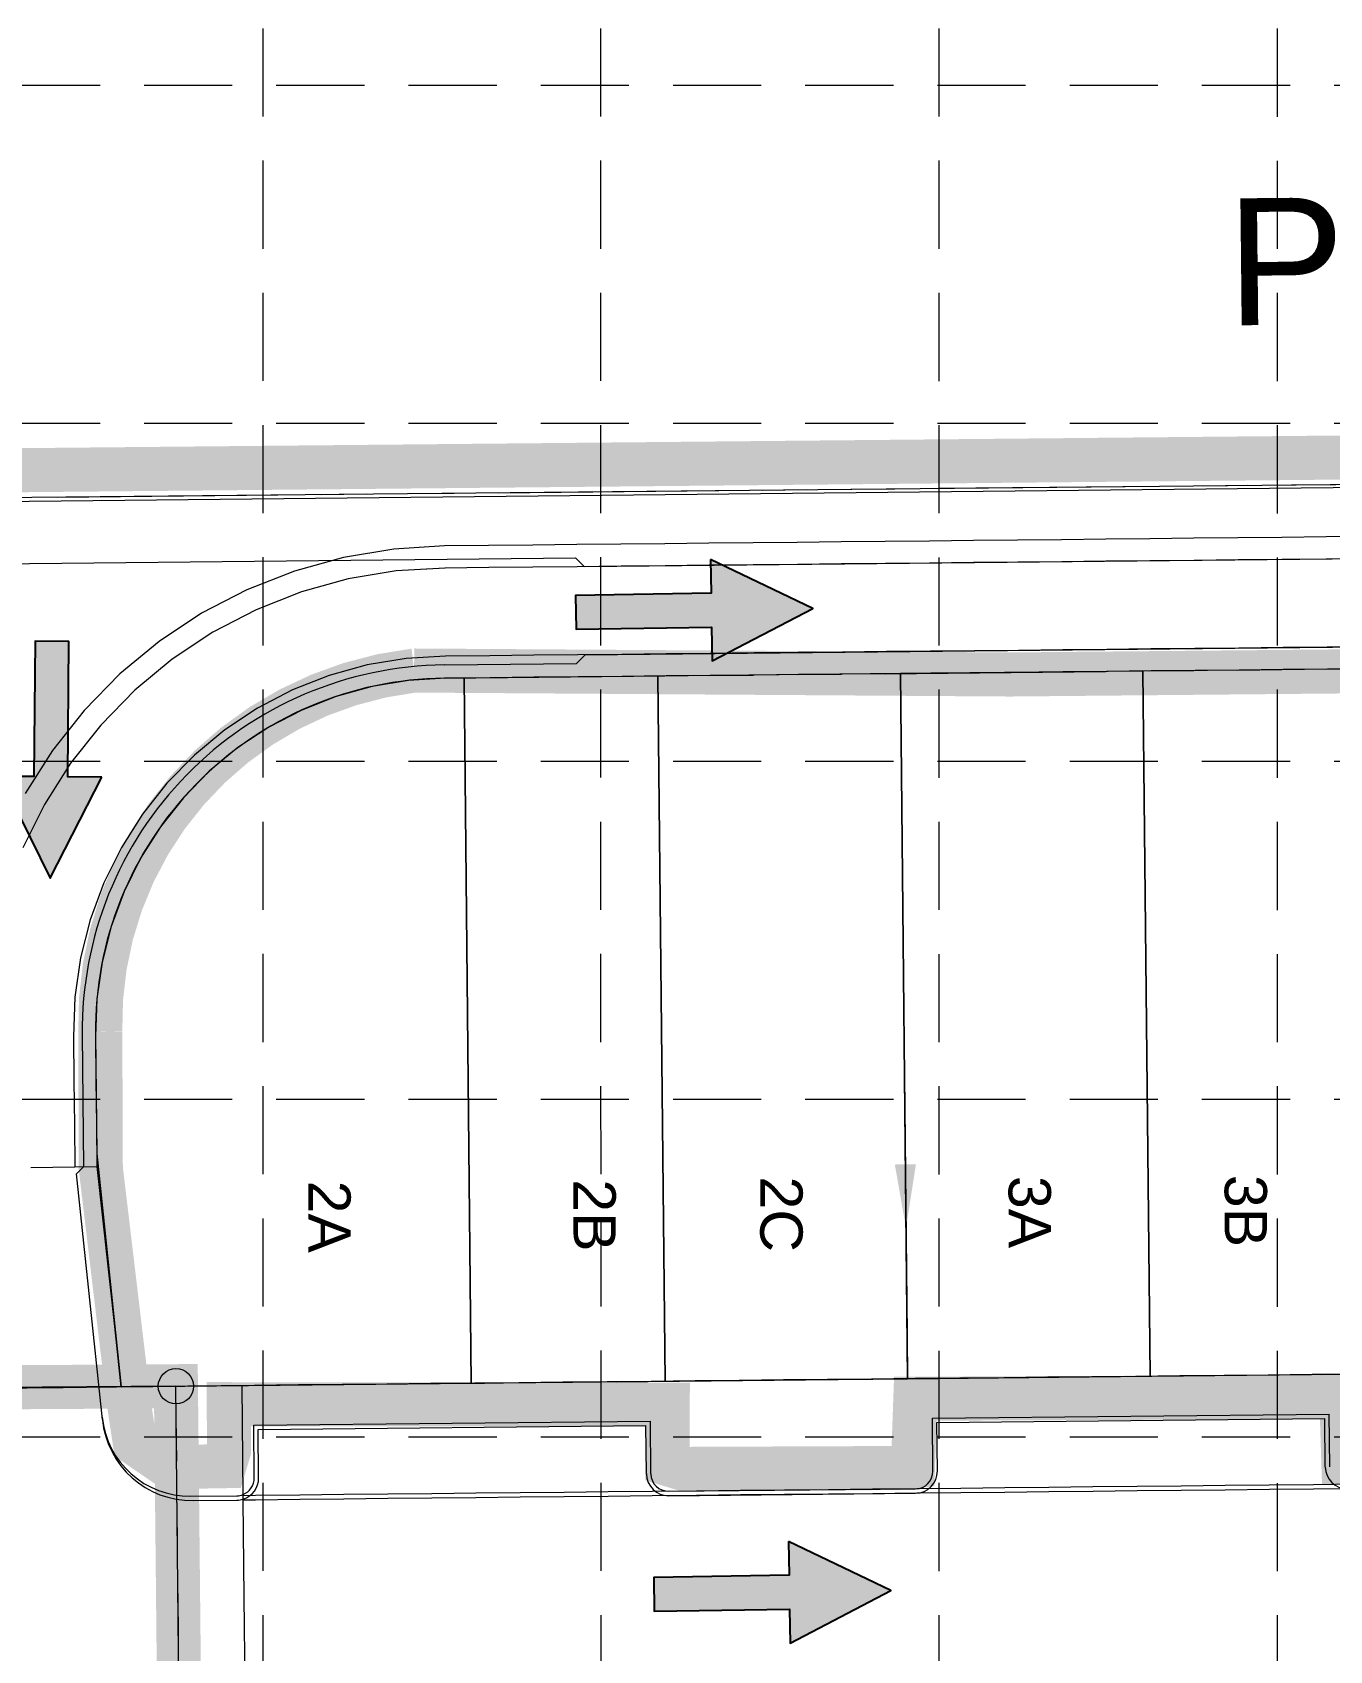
# Model space of a CAD drawing. Extents: x 2509062 to 2510599, y 7103311 to 7105769.
# Drawn here: x 2509344.5 to 2509491.7, y 7105205.8 to 7105389.4 of the extents above; entities that cross this region are included whole.
import ezdxf
from ezdxf.enums import TextEntityAlignment as Align

# ---------------------------------------------------------------- set-up
doc = ezdxf.new("R2010")
doc.units = 0
doc.header["$LTSCALE"] = 40
doc.header["$MEASUREMENT"] = 0
for name, pattern in [('DASHED', [0.75, 0.5, -0.25]), ('HIDDEN', [0.375, 0.25, -0.125]), ('PHANTOM2', [1.25, 0.625, -0.125, 0.125, -0.125, 0.125, -0.125])]:
    doc.linetypes.add(name, pattern=pattern)
for name, color, linetype in [('1 EROSION BLANKET', 84, 'Continuous'), ('C-FLOW-ARRW-2', 7, 'Continuous'), ('C-TOPO-TINN-ALLEY-EP', 1, 'Continuous'), ('C-TOPO-TINN-BACK', 4, 'Continuous'), ('C-TOPO-TINN-CONST', 5, 'Continuous'), ('C-TOPO-TINN-FACE', 2, 'Continuous'), ('C-TOPO-TINN-RTWY', 3, 'Continuous'), ('GRID', 254, 'DASHED'), ('LIMITS OF DISTURBANCE', 1, 'Continuous'), ('XHO461B_PT$0$V-BNDY-E', 14, 'Continuous'), ('XHO461B_ST$0$C-PHASE-BNDY', 14, 'Continuous'), ('XHO461C_PT$0$V-AREA', 6, 'Continuous'), ('XHO461C_PT$0$V-BNDY-ALL-N', 6, 'Continuous'), ('XHO461C_PT$0$V-BNDY-N-P3', 3, 'PHANTOM2'), ('XHO461C_PT$0$V-PROP-CORN-N', 2, 'Continuous'), ('XHO461C_PT$0$V-PROP-SUBD-IDEN-N-P3', 7, 'Continuous'), ('XHO461C_PT$0$V-PROP-SUBD-N-P3', 7, 'Continuous'), ('XHO461C_PT$0$V-RWAY-LINE-N-P3', 4, 'PHANTOM2'), ('XHO461C_PV$0$C-PHASE-BNDY', 3, 'Continuous'), ('XHO461C_PV$0$C-ROAD-BACK-EX', 12, 'Continuous'), ('XHO461C_PV$0$C-ROAD-BACK-N', 4, 'Continuous'), ('XHO461C_PV$0$C-ROAD-BACK-PH2', 12, 'Continuous'), ('XHO461C_PV$0$C-ROAD-FACE-EX', 12, 'Continuous'), ('XHO461C_PV$0$C-ROAD-FACE-N', 2, 'Continuous'), ('XHO461PT$0$C-ROAD-IDEN-N-P1', 1, 'Continuous'), ('XHO461PT$0$V-BNDY-ALL-N', 6, 'Continuous'), ('XHO461PT$0$V-BNDY-N-P1', 3, 'Continuous'), ('XHO461ST$0$C-PHASE-BNDY', 3, 'Continuous')]:
    doc.layers.add(name, color=color, linetype=linetype)
doc.styles.get("Standard").update_dxf_attribs({"font": 'ARIAL.TTF'})

msp = doc.modelspace()

# ---------------------------------------------------------------- linework, layer by layer
for points in [[(2509421.44, 7105329.57), (2509421.5, 7105325.73), (2509406.14, 7105325.48), (2509406.2, 7105321.64), (2509421.56, 7105321.89), (2509421.62, 7105318.05), (2509433.05, 7105323.99), (2509421.44, 7105329.57)], [(2509352.38, 7105304.86), (2509348.54, 7105304.89), (2509348.67, 7105320.25), (2509344.83, 7105320.28), (2509344.7, 7105304.92), (2509340.86, 7105304.95), (2509346.53, 7105293.39), (2509352.38, 7105304.86)], [(2509430.3, 7105218.16), (2509430.36, 7105214.32), (2509415, 7105214.08), (2509415.06, 7105210.24), (2509430.42, 7105210.48), (2509430.48, 7105206.64), (2509441.91, 7105212.58), (2509430.3, 7105218.16)]]:
    msp.add_lwpolyline(points, close=True)
at = {"color": 254}
for points in [[(2509421.62, 7105318.05), (2509421.44, 7105329.57), (2509433.05, 7105323.99), (2509421.44, 7105329.57)], [(2509406.14, 7105325.48), (2509406.2, 7105321.64), (2509421.5, 7105325.73), (2509421.56, 7105321.89)], [(2509348.67, 7105320.25), (2509344.83, 7105320.28), (2509348.54, 7105304.89), (2509344.7, 7105304.92)], [(2509340.86, 7105304.95), (2509352.38, 7105304.86), (2509346.53, 7105293.39), (2509352.38, 7105304.86)], [(2509430.48, 7105206.64), (2509430.3, 7105218.16), (2509441.91, 7105212.58), (2509430.3, 7105218.16)], [(2509415, 7105214.08), (2509415.06, 7105210.24), (2509430.36, 7105214.32), (2509430.42, 7105210.48)]]:
    msp.add_solid(points, dxfattribs=at)
at = {"layer": '1 EROSION BLANKET', "linetype": 'Continuous', "const_width": 5}
msp.add_lwpolyline([(2509496.94, 7105227.45), (2509493.23, 7105227.22), (2509493, 7105234.55), (2509444.68, 7105234.35), (2509444.41, 7105226.68), (2509442.65, 7105226.49), (2509418.37, 7105226.39), (2509416.55, 7105226.94), (2509416.59, 7105233.69), (2509366.8, 7105233.73), (2509366.82, 7105228.46), (2509366.3, 7105226.7), (2509360.08, 7105226.59), (2509356.15, 7105229.29), (2509355.42, 7105234.15), (2509352.28, 7105260.49), (2509352.22, 7105275.97, -0.38757), (2509387.82, 7105316.96), (2509455.42, 7105316.51), (2509810.44, 7105319.8)], format="xyb", dxfattribs=at)
at = {"layer": 'C-FLOW-ARRW-2', "color": 7, "lineweight": 0}
msp.add_line((2509443.55, 7105260.93), (2509443.37, 7105278.92), dxfattribs=at)
msp.add_solid([(2509444.75, 7105260.95), (2509443.62, 7105253.73), (2509442.35, 7105260.92)], dxfattribs=at)
at = {"layer": 'C-TOPO-TINN-ALLEY-EP', "color": 7, "lineweight": 0}
for p, q in [((2509385.8, 7105328.26, 718.35), (2509380.35, 7105327.35, 718.41)), ((2509391.36, 7105328.59, 718.3), (2509385.8, 7105328.26, 718.35)), ((2509396.3, 7105328.64, 718.27), (2509391.36, 7105328.59, 718.3)), ((2509401.3, 7105328.69, 718.24), (2509396.3, 7105328.64, 718.27)), ((2509406.3, 7105328.74, 718.21), (2509401.3, 7105328.69, 718.24)), ((2509411.3, 7105328.79, 718.18), (2509406.3, 7105328.74, 718.21)), ((2509416.3, 7105328.84, 718.15), (2509411.3, 7105328.79, 718.18)), ((2509421.3, 7105328.9, 718.12), (2509416.3, 7105328.84, 718.15)), ((2509426.3, 7105328.95, 718.09), (2509421.3, 7105328.9, 718.12)), ((2509431.3, 7105329, 718.06), (2509426.3, 7105328.95, 718.09)), ((2509436.29, 7105329.05, 718.03), (2509431.3, 7105329, 718.06)), ((2509441.29, 7105329.1, 718), (2509436.29, 7105329.05, 718.03)), ((2509446.29, 7105329.15, 717.97), (2509441.29, 7105329.1, 718)), ((2509451.29, 7105329.2, 717.94), (2509446.29, 7105329.15, 717.97)), ((2509456.29, 7105329.25, 717.91), (2509451.29, 7105329.2, 717.94)), ((2509461.29, 7105329.3, 717.88), (2509456.29, 7105329.25, 717.91)), ((2509466.29, 7105329.36, 717.85), (2509461.29, 7105329.3, 717.88)), ((2509471.29, 7105329.41, 717.82), (2509466.29, 7105329.36, 717.85)), ((2509476.29, 7105329.46, 717.79), (2509471.29, 7105329.41, 717.82)), ((2509481.29, 7105329.51, 717.76), (2509476.29, 7105329.46, 717.79)), ((2509486.29, 7105329.56, 717.73), (2509481.29, 7105329.51, 717.76)), ((2509491.29, 7105329.61, 717.7), (2509486.29, 7105329.56, 717.73)), ((2509496.29, 7105329.66, 717.67), (2509491.29, 7105329.61, 717.7)), ((2509380.35, 7105327.35, 718.41), (2509375.03, 7105325.88, 718.46)), ((2509375.03, 7105325.88, 718.46), (2509369.89, 7105323.85, 718.51)), ((2509369.89, 7105323.85, 718.51), (2509364.99, 7105321.3, 718.56)), ((2509364.99, 7105321.3, 718.56), (2509360.39, 7105318.25, 718.61)), ((2509360.39, 7105318.25, 718.61), (2509356.13, 7105314.73, 718.67)), ((2509356.13, 7105314.73, 718.67), (2509352.27, 7105310.78, 718.72)), ((2509352.27, 7105310.78, 718.72), (2509348.84, 7105306.45, 718.77)), ((2509348.84, 7105306.45, 718.77), (2509345.89, 7105301.78, 718.82)), ((2509345.89, 7105301.78, 718.82), (2509343.44, 7105296.83, 718.87))]:
    msp.add_line(p, q, dxfattribs=at)
at = {"layer": 'C-TOPO-TINN-BACK', "color": 7, "lineweight": 0}
for p, q in [((2509385.8, 7105328.26, 717.86), (2509380.35, 7105327.35, 717.91)), ((2509391.3, 7105328.59, 717.81), (2509385.8, 7105328.26, 717.86)), ((2509396.3, 7105328.64, 717.78), (2509391.3, 7105328.59, 717.81)), ((2509401.3, 7105328.69, 717.75), (2509396.3, 7105328.64, 717.78)), ((2509406.3, 7105328.74, 717.71), (2509401.3, 7105328.69, 717.75)), ((2509411.3, 7105328.79, 717.68), (2509406.3, 7105328.74, 717.71)), ((2509416.3, 7105328.84, 717.65), (2509411.3, 7105328.79, 717.68)), ((2509421.3, 7105328.9, 717.62), (2509416.3, 7105328.84, 717.65)), ((2509426.3, 7105328.95, 717.59), (2509421.3, 7105328.9, 717.62)), ((2509431.3, 7105329, 717.56), (2509426.3, 7105328.95, 717.59)), ((2509436.29, 7105329.05, 717.53), (2509431.3, 7105329, 717.56)), ((2509441.29, 7105329.1, 717.5), (2509436.29, 7105329.05, 717.53)), ((2509446.29, 7105329.15, 717.47), (2509441.29, 7105329.1, 717.5)), ((2509451.29, 7105329.2, 717.44), (2509446.29, 7105329.15, 717.47)), ((2509456.29, 7105329.25, 717.41), (2509451.29, 7105329.2, 717.44)), ((2509461.29, 7105329.3, 717.38), (2509456.29, 7105329.25, 717.41)), ((2509466.29, 7105329.36, 717.35), (2509461.29, 7105329.3, 717.38)), ((2509471.29, 7105329.41, 717.32), (2509466.29, 7105329.36, 717.35)), ((2509476.29, 7105329.46, 717.29), (2509471.29, 7105329.41, 717.32)), ((2509481.29, 7105329.51, 717.26), (2509476.29, 7105329.46, 717.29)), ((2509486.29, 7105329.56, 717.23), (2509481.29, 7105329.51, 717.26)), ((2509491.29, 7105329.61, 717.2), (2509486.29, 7105329.56, 717.23)), ((2509496.29, 7105329.66, 717.17), (2509491.29, 7105329.61, 717.2)), ((2509380.35, 7105327.35, 717.91), (2509375.03, 7105325.88, 717.96)), ((2509375.03, 7105325.88, 717.96), (2509369.89, 7105323.86, 718.01)), ((2509369.89, 7105323.86, 718.01), (2509364.99, 7105321.3, 718.06)), ((2509364.99, 7105321.3, 718.06), (2509360.39, 7105318.25, 718.12)), ((2509431.4, 7105319, 717.56), (2509426.4, 7105318.95, 717.59)), ((2509436.4, 7105319.05, 717.53), (2509431.4, 7105319, 717.56)), ((2509441.4, 7105319.1, 717.5), (2509436.4, 7105319.05, 717.53)), ((2509446.4, 7105319.15, 717.47), (2509441.4, 7105319.1, 717.5)), ((2509451.4, 7105319.2, 717.44), (2509446.4, 7105319.15, 717.47)), ((2509456.4, 7105319.25, 717.41), (2509451.4, 7105319.2, 717.44)), ((2509461.4, 7105319.31, 717.38), (2509456.4, 7105319.25, 717.41)), ((2509466.4, 7105319.36, 717.35), (2509461.4, 7105319.31, 717.38)), ((2509471.4, 7105319.41, 717.32), (2509466.4, 7105319.36, 717.35)), ((2509476.4, 7105319.46, 717.29), (2509471.4, 7105319.41, 717.32)), ((2509481.39, 7105319.51, 717.26), (2509476.4, 7105319.46, 717.29)), ((2509486.39, 7105319.56, 717.23), (2509481.39, 7105319.51, 717.26)), ((2509491.39, 7105319.61, 717.2), (2509486.39, 7105319.56, 717.23)), ((2509496.39, 7105319.66, 717.17), (2509491.39, 7105319.61, 717.2)), ((2509360.39, 7105318.25, 718.12), (2509356.13, 7105314.73, 718.17)), ((2509382.51, 7105317.59, 717.91), (2509378.2, 7105316.4, 717.96)), ((2509386.92, 7105318.32, 717.86), (2509382.51, 7105317.59, 717.91)), ((2509391.4, 7105318.59, 717.81), (2509386.92, 7105318.32, 717.86)), ((2509396.4, 7105318.64, 717.78), (2509391.4, 7105318.59, 717.81)), ((2509401.4, 7105318.69, 717.75), (2509396.4, 7105318.64, 717.78)), ((2509406.4, 7105318.74, 717.71), (2509401.4, 7105318.69, 717.75)), ((2509411.4, 7105318.79, 717.68), (2509406.4, 7105318.74, 717.71)), ((2509416.4, 7105318.84, 717.65), (2509411.4, 7105318.79, 717.68)), ((2509421.4, 7105318.9, 717.62), (2509416.4, 7105318.84, 717.65)), ((2509426.4, 7105318.95, 717.59), (2509421.4, 7105318.9, 717.62)), ((2509378.2, 7105316.4, 717.96), (2509374.04, 7105314.76, 718.01)), ((2509356.13, 7105314.73, 718.17), (2509352.27, 7105310.78, 718.22)), ((2509374.04, 7105314.76, 718.01), (2509370.07, 7105312.69, 718.06)), ((2509370.07, 7105312.69, 718.06), (2509366.35, 7105310.22, 718.12)), ((2509352.27, 7105310.78, 718.22), (2509348.84, 7105306.45, 718.27)), ((2509366.35, 7105310.22, 718.12), (2509362.9, 7105307.37, 718.17)), ((2509348.84, 7105306.45, 718.27), (2509345.89, 7105301.78, 718.32)), ((2509362.9, 7105307.37, 718.17), (2509359.77, 7105304.17, 718.22)), ((2509359.77, 7105304.17, 718.22), (2509357, 7105300.67, 718.27)), ((2509345.89, 7105301.78, 718.32), (2509343.44, 7105296.83, 718.38)), ((2509357, 7105300.67, 718.27), (2509354.61, 7105296.89, 718.32)), ((2509354.61, 7105296.89, 718.32), (2509352.63, 7105292.88, 718.38)), ((2509352.63, 7105292.88, 718.38), (2509351.08, 7105288.68, 718.43)), ((2509351.08, 7105288.68, 718.43), (2509349.98, 7105284.35, 718.48)), ((2509349.98, 7105284.35, 718.48), (2509349.34, 7105279.92, 718.53)), ((2509349.34, 7105279.92, 718.53), (2509349.18, 7105275.43, 718.58)), ((2509349.18, 7105275.43, 718.58), (2509349.23, 7105270.43, 718.64)), ((2509349.23, 7105270.43, 718.64), (2509349.28, 7105265.43, 718.69)), ((2509349.28, 7105265.43, 718.69), (2509349.33, 7105260.65, 718.69)), ((2509349.33, 7105260.65, 718.69), (2509349.33, 7105260.65, 718.69)), ((2509384.84, 7105223.52, 718.66), (2509379.84, 7105223.47, 718.68)), ((2509389.84, 7105223.57, 718.63), (2509384.84, 7105223.52, 718.66)), ((2509394.84, 7105223.62, 718.61), (2509389.84, 7105223.57, 718.63)), ((2509399.84, 7105223.67, 718.58), (2509394.84, 7105223.62, 718.61)), ((2509404.84, 7105223.72, 718.56), (2509399.84, 7105223.67, 718.58)), ((2509409.84, 7105223.77, 718.53), (2509404.84, 7105223.72, 718.56)), ((2509414.84, 7105223.82, 718.51), (2509409.84, 7105223.77, 718.53)), ((2509419.84, 7105223.87, 718.48), (2509414.84, 7105223.82, 718.51)), ((2509424.84, 7105223.93, 718.46), (2509419.84, 7105223.87, 718.48)), ((2509429.84, 7105223.98, 718.43), (2509424.84, 7105223.93, 718.46)), ((2509434.83, 7105224.03, 718.41), (2509429.84, 7105223.98, 718.43)), ((2509439.83, 7105224.08, 718.38), (2509434.83, 7105224.03, 718.41)), ((2509444.83, 7105224.13, 718.36), (2509439.83, 7105224.08, 718.38)), ((2509449.83, 7105224.18, 718.33), (2509444.83, 7105224.13, 718.36)), ((2509454.83, 7105224.23, 718.31), (2509449.83, 7105224.18, 718.33)), ((2509459.83, 7105224.28, 718.28), (2509454.83, 7105224.23, 718.31)), ((2509464.83, 7105224.34, 718.26), (2509459.83, 7105224.28, 718.28)), ((2509469.83, 7105224.39, 718.23), (2509464.83, 7105224.34, 718.26)), ((2509474.83, 7105224.44, 718.21), (2509469.83, 7105224.39, 718.23)), ((2509479.83, 7105224.49, 718.18), (2509474.83, 7105224.44, 718.21)), ((2509484.83, 7105224.54, 718.16), (2509479.83, 7105224.49, 718.18)), ((2509489.83, 7105224.59, 718.13), (2509484.83, 7105224.54, 718.16)), ((2509494.83, 7105224.64, 718.11), (2509489.83, 7105224.59, 718.13)), ((2509369.84, 7105223.36, 718.73), (2509368.43, 7105223.35, 718.74)), ((2509374.84, 7105223.41, 718.71), (2509369.84, 7105223.36, 718.73)), ((2509379.84, 7105223.47, 718.68), (2509374.84, 7105223.41, 718.71))]:
    msp.add_line(p, q, dxfattribs=at)
at = {"layer": 'C-TOPO-TINN-CONST', "color": 7, "lineweight": 0}
for p, q in [((2509442.98, 7105316.62, 718.1), (2509443.07, 7105307.62, 719.3)), ((2509443.07, 7105307.62, 719.3), (2509443.75, 7105241.62, 718.7)), ((2509443.75, 7105241.62, 718.7), (2509443.8, 7105236.62, 718.61))]:
    msp.add_line(p, q, dxfattribs=at)
at = {"layer": 'C-TOPO-TINN-FACE', "color": 7, "lineweight": 0}
for p, q in [((2509434.84, 7105223.53, 717.91), (2509429.84, 7105223.48, 717.93)), ((2509439.84, 7105223.58, 717.88), (2509434.84, 7105223.53, 717.91)), ((2509444.84, 7105223.63, 717.86), (2509439.84, 7105223.58, 717.88)), ((2509449.84, 7105223.68, 717.83), (2509444.84, 7105223.63, 717.86)), ((2509454.84, 7105223.73, 717.81), (2509449.84, 7105223.68, 717.83)), ((2509459.84, 7105223.78, 717.78), (2509454.84, 7105223.73, 717.81)), ((2509464.84, 7105223.84, 717.76), (2509459.84, 7105223.78, 717.78)), ((2509469.84, 7105223.89, 717.73), (2509464.84, 7105223.84, 717.76)), ((2509474.84, 7105223.94, 717.71), (2509469.84, 7105223.89, 717.73)), ((2509479.84, 7105223.99, 717.68), (2509474.84, 7105223.94, 717.71)), ((2509484.84, 7105224.04, 717.66), (2509479.84, 7105223.99, 717.68)), ((2509489.84, 7105224.09, 717.63), (2509484.84, 7105224.04, 717.66)), ((2509494.84, 7105224.14, 717.61), (2509489.84, 7105224.09, 717.63)), ((2509369.84, 7105222.86, 718.23), (2509368.43, 7105222.85, 718.24)), ((2509374.84, 7105222.91, 718.21), (2509369.84, 7105222.86, 718.23)), ((2509379.84, 7105222.97, 718.18), (2509374.84, 7105222.91, 718.21)), ((2509384.84, 7105223.02, 718.16), (2509379.84, 7105222.97, 718.18)), ((2509389.84, 7105223.07, 718.13), (2509384.84, 7105223.02, 718.16)), ((2509394.84, 7105223.12, 718.11), (2509389.84, 7105223.07, 718.13)), ((2509399.84, 7105223.17, 718.08), (2509394.84, 7105223.12, 718.11)), ((2509404.84, 7105223.22, 718.06), (2509399.84, 7105223.17, 718.08)), ((2509409.84, 7105223.27, 718.03), (2509404.84, 7105223.22, 718.06)), ((2509414.84, 7105223.32, 718.01), (2509409.84, 7105223.27, 718.03)), ((2509419.84, 7105223.37, 717.98), (2509414.84, 7105223.32, 718.01)), ((2509424.84, 7105223.43, 717.96), (2509419.84, 7105223.37, 717.98)), ((2509429.84, 7105223.48, 717.93), (2509424.84, 7105223.43, 717.96))]:
    msp.add_line(p, q, dxfattribs=at)
at = {"layer": 'C-TOPO-TINN-RTWY', "color": 7, "lineweight": 0}
for p, q in [((2509466.27, 7105331.86, 717.9), (2509461.27, 7105331.8, 717.94)), ((2509471.27, 7105331.91, 717.87), (2509466.27, 7105331.86, 717.9)), ((2509476.27, 7105331.96, 717.84), (2509471.27, 7105331.91, 717.87)), ((2509481.27, 7105332.01, 717.81), (2509476.27, 7105331.96, 717.84)), ((2509486.27, 7105332.06, 717.78), (2509481.27, 7105332.01, 717.81)), ((2509491.27, 7105332.11, 717.75), (2509486.27, 7105332.06, 717.78)), ((2509496.27, 7105332.16, 717.72), (2509491.27, 7105332.11, 717.75)), ((2509385.52, 7105330.74, 718.41), (2509379.81, 7105329.8, 718.46)), ((2509391.27, 7105331.09, 718.36), (2509385.52, 7105330.74, 718.41)), ((2509396.27, 7105331.14, 718.33), (2509391.27, 7105331.09, 718.36)), ((2509401.27, 7105331.19, 718.3), (2509396.27, 7105331.14, 718.33)), ((2509406.27, 7105331.24, 718.27), (2509401.27, 7105331.19, 718.3)), ((2509411.27, 7105331.29, 718.24), (2509406.27, 7105331.24, 718.27)), ((2509416.27, 7105331.34, 718.21), (2509411.27, 7105331.29, 718.24)), ((2509421.27, 7105331.4, 718.18), (2509416.27, 7105331.34, 718.21)), ((2509426.27, 7105331.45, 718.15), (2509421.27, 7105331.4, 718.18)), ((2509431.27, 7105331.5, 718.12), (2509426.27, 7105331.45, 718.15)), ((2509436.27, 7105331.55, 718.09), (2509431.27, 7105331.5, 718.12)), ((2509441.27, 7105331.6, 718.06), (2509436.27, 7105331.55, 718.09)), ((2509446.27, 7105331.65, 718.03), (2509441.27, 7105331.6, 718.06)), ((2509451.27, 7105331.7, 718), (2509446.27, 7105331.65, 718.03)), ((2509456.27, 7105331.75, 717.97), (2509451.27, 7105331.7, 718)), ((2509461.27, 7105331.8, 717.94), (2509456.27, 7105331.75, 717.97)), ((2509374.24, 7105328.25, 718.51), (2509368.85, 7105326.13, 718.57)), ((2509379.81, 7105329.8, 718.46), (2509374.24, 7105328.25, 718.51)), ((2509368.85, 7105326.13, 718.57), (2509363.72, 7105323.46, 718.62)), ((2509363.72, 7105323.46, 718.62), (2509358.9, 7105320.26, 718.67)), ((2509358.9, 7105320.26, 718.67), (2509354.44, 7105316.57, 718.72)), ((2509496.42, 7105317.16, 717.72), (2509491.42, 7105317.11, 717.75)), ((2509354.44, 7105316.57, 718.72), (2509350.39, 7105312.43, 718.77)), ((2509387.2, 7105315.84, 718.41), (2509383.05, 7105315.15, 718.46)), ((2509391.43, 7105316.09, 718.36), (2509387.2, 7105315.84, 718.41)), ((2509396.43, 7105316.14, 718.33), (2509391.43, 7105316.09, 718.36)), ((2509401.42, 7105316.19, 718.3), (2509396.43, 7105316.14, 718.33)), ((2509406.42, 7105316.24, 718.27), (2509401.42, 7105316.19, 718.3)), ((2509411.42, 7105316.29, 718.24), (2509406.42, 7105316.24, 718.27)), ((2509416.42, 7105316.34, 718.21), (2509411.42, 7105316.29, 718.24)), ((2509421.42, 7105316.4, 718.18), (2509416.42, 7105316.34, 718.21)), ((2509426.42, 7105316.45, 718.15), (2509421.42, 7105316.4, 718.18)), ((2509431.42, 7105316.5, 718.12), (2509426.42, 7105316.45, 718.15)), ((2509436.42, 7105316.55, 718.09), (2509431.42, 7105316.5, 718.12)), ((2509441.42, 7105316.6, 718.06), (2509436.42, 7105316.55, 718.09)), ((2509446.42, 7105316.65, 718.03), (2509441.42, 7105316.6, 718.06)), ((2509451.42, 7105316.7, 718), (2509446.42, 7105316.65, 718.03)), ((2509456.42, 7105316.75, 717.97), (2509451.42, 7105316.7, 718)), ((2509461.42, 7105316.81, 717.94), (2509456.42, 7105316.75, 717.97)), ((2509466.42, 7105316.86, 717.9), (2509461.42, 7105316.81, 717.94)), ((2509471.42, 7105316.91, 717.87), (2509466.42, 7105316.86, 717.9)), ((2509476.42, 7105316.96, 717.84), (2509471.42, 7105316.91, 717.87)), ((2509481.42, 7105317.01, 717.81), (2509476.42, 7105316.96, 717.84)), ((2509486.42, 7105317.06, 717.78), (2509481.42, 7105317.01, 717.81)), ((2509491.42, 7105317.11, 717.75), (2509486.42, 7105317.06, 717.78)), ((2509378.99, 7105314.03, 718.51), (2509375.07, 7105312.48, 718.57)), ((2509383.05, 7105315.15, 718.46), (2509378.99, 7105314.03, 718.51)), ((2509350.39, 7105312.43, 718.77), (2509346.8, 7105307.9, 718.83)), ((2509375.07, 7105312.48, 718.57), (2509371.34, 7105310.54, 718.62)), ((2509371.34, 7105310.54, 718.62), (2509367.84, 7105308.21, 718.67)), ((2509367.84, 7105308.21, 718.67), (2509364.59, 7105305.53, 718.72)), ((2509346.8, 7105307.9, 718.83), (2509343.71, 7105303, 718.88)), ((2509364.59, 7105305.53, 718.72), (2509361.65, 7105302.52, 718.77)), ((2509361.65, 7105302.52, 718.77), (2509359.04, 7105299.22, 718.83)), ((2509359.04, 7105299.22, 718.83), (2509356.79, 7105295.66, 718.88)), ((2509356.79, 7105295.66, 718.88), (2509354.92, 7105291.89, 718.93)), ((2509354.92, 7105291.89, 718.93), (2509353.47, 7105287.94, 718.98)), ((2509353.47, 7105287.94, 718.98), (2509352.43, 7105283.86, 719.03)), ((2509352.43, 7105283.86, 719.03), (2509351.83, 7105279.7, 719.08)), ((2509351.83, 7105279.7, 719.08), (2509351.68, 7105275.46, 719.14)), ((2509351.68, 7105275.46, 719.14), (2509351.73, 7105270.46, 719.19)), ((2509351.73, 7105270.46, 719.19), (2509351.78, 7105265.46, 719.24)), ((2509351.78, 7105265.46, 719.24), (2509351.83, 7105260.68, 719.24)), ((2509344.33, 7105260.6, 718.77), (2509349.33, 7105260.65, 719.19)), ((2509349.33, 7105260.65, 719.19), (2509351.83, 7105260.68, 719.24)), ((2509351.83, 7105260.68, 719.24), (2509354.58, 7105235.71, 719.07)), ((2509351.83, 7105260.68, 719.24), (2509351.83, 7105260.68, 719.24)), ((2509419.71, 7105236.37, 718.74), (2509414.71, 7105236.32, 718.77)), ((2509424.71, 7105236.43, 718.72), (2509419.71, 7105236.37, 718.74)), ((2509429.71, 7105236.48, 718.69), (2509424.71, 7105236.43, 718.72)), ((2509434.71, 7105236.53, 718.67), (2509429.71, 7105236.48, 718.69)), ((2509439.71, 7105236.58, 718.64), (2509434.71, 7105236.53, 718.67)), ((2509444.71, 7105236.63, 718.62), (2509439.71, 7105236.58, 718.64)), ((2509449.71, 7105236.68, 718.59), (2509444.71, 7105236.63, 718.62)), ((2509454.71, 7105236.73, 718.57), (2509449.71, 7105236.68, 718.59)), ((2509459.71, 7105236.78, 718.54), (2509454.71, 7105236.73, 718.57)), ((2509464.71, 7105236.83, 718.52), (2509459.71, 7105236.78, 718.54)), ((2509469.71, 7105236.89, 718.49), (2509464.71, 7105236.83, 718.52)), ((2509474.7, 7105236.94, 718.47), (2509469.71, 7105236.89, 718.49)), ((2509479.7, 7105236.99, 718.44), (2509474.7, 7105236.94, 718.47)), ((2509484.7, 7105237.04, 718.42), (2509479.7, 7105236.99, 718.44)), ((2509489.7, 7105237.09, 718.39), (2509484.7, 7105237.04, 718.42)), ((2509494.7, 7105237.14, 718.37), (2509489.7, 7105237.09, 718.39)), ((2509369.71, 7105235.86, 718.99), (2509354.58, 7105235.71, 719.1)), ((2509368.43, 7105223.35, 718.74), (2509368.3, 7105235.85, 719)), ((2509374.71, 7105235.91, 718.97), (2509369.71, 7105235.86, 718.99)), ((2509379.71, 7105235.96, 718.94), (2509374.71, 7105235.91, 718.97)), ((2509384.71, 7105236.02, 718.92), (2509379.71, 7105235.96, 718.94)), ((2509389.71, 7105236.07, 718.89), (2509384.71, 7105236.02, 718.92)), ((2509394.71, 7105236.12, 718.87), (2509389.71, 7105236.07, 718.89)), ((2509399.71, 7105236.17, 718.84), (2509394.71, 7105236.12, 718.87)), ((2509404.71, 7105236.22, 718.82), (2509399.71, 7105236.17, 718.84)), ((2509409.71, 7105236.27, 718.79), (2509404.71, 7105236.22, 718.82)), ((2509414.71, 7105236.32, 718.77), (2509409.71, 7105236.27, 718.79)), ((2509368.43, 7105222.85, 718.24), (2509368.43, 7105223.35, 718.74)), ((2509368.55, 7105211.85, 718.66), (2509368.43, 7105222.85, 718.24)), ((2509368.66, 7105200.85, 718.24), (2509368.55, 7105211.85, 718.66))]:
    msp.add_line(p, q, dxfattribs=at)
at = {"layer": 'GRID', "color": 252, "linetype": 'HIDDEN', "lineweight": 0}
for p, q in [((2509370.86, 7103504.81), (2509370.65, 7105726.86)), ((2509409.33, 7103504.81), (2509408.94, 7105726.9)), ((2509447.37, 7103504.8), (2509447.37, 7105726.87)), ((2509485.81, 7103504.79), (2509485.77, 7105726.86)), ((2509102.19, 7105383.36), (2510559.01, 7105383.36)), ((2509102.19, 7105345.03), (2510559.01, 7105345.03)), ((2509102.19, 7105306.69), (2510559.01, 7105306.69)), ((2509102.19, 7105268.35), (2510559.01, 7105268.35)), ((2509102.19, 7105230.01), (2510559.01, 7105230.01))]:
    msp.add_line(p, q, dxfattribs=at)
at = {"layer": 'LIMITS OF DISTURBANCE', "linetype": 'HIDDEN', "ltscale": 3, "const_width": 5}
msp.add_lwpolyline([(2510346.96, 7104107.84), (2509196.41, 7104099.99), (2509189.37, 7105338.21), (2510325.02, 7105349.1), (2510335.26, 7104307.47), (2510344.6, 7104260.31), (2510346.93, 7104123.52), (2510346.93, 7104123.52), (2510346.96, 7104107.84)], close=True, dxfattribs=at)
at = {"layer": 'XHO461B_PT$0$V-BNDY-E', "color": 7, "lineweight": 0}
msp.add_line((2509197.38, 7105335.15), (2510320.72, 7105346.3), dxfattribs=at)
at = {"layer": 'XHO461B_ST$0$C-PHASE-BNDY', "color": 7, "lineweight": 0}
for p, q in [((2509196.94, 7105334.65), (2510320.72, 7105346.3)), ((2509360.8, 7105235.77), (2509198.02, 7105234.75)), ((2509364.37, 7104887.29), (2509360.8, 7105235.77))]:
    msp.add_line(p, q, dxfattribs=at)
at = {"layer": 'XHO461C_PT$0$V-AREA', "color": 7, "lineweight": 0}
for p, q in [((2509393.48, 7105316.11), (2509391.26, 7105316.09)), ((2509415.48, 7105316.33), (2509393.48, 7105316.11)), ((2509394.3, 7105236.11), (2509393.48, 7105316.11)), ((2509393.48, 7105316.11), (2509394.3, 7105236.11)), ((2509442.98, 7105316.62), (2509415.48, 7105316.33)), ((2509416.3, 7105236.34), (2509415.48, 7105316.33)), ((2509415.48, 7105316.33), (2509416.3, 7105236.34)), ((2509470.48, 7105316.9), (2509442.98, 7105316.62)), ((2509443.8, 7105236.62), (2509442.98, 7105316.62)), ((2509442.98, 7105316.62), (2509443.8, 7105236.62)), ((2509492.48, 7105317.12), (2509470.48, 7105316.9)), ((2509471.3, 7105236.9), (2509470.48, 7105316.9)), ((2509470.48, 7105316.9), (2509471.3, 7105236.9)), ((2509351.67, 7105275.68), (2509351.81, 7105262.18)), ((2509351.81, 7105262.18), (2509354.58, 7105235.71)), ((2509416.3, 7105236.34), (2509443.8, 7105236.62)), ((2509443.8, 7105236.62), (2509471.3, 7105236.9)), ((2509471.3, 7105236.9), (2509493.3, 7105237.13)), ((2509354.58, 7105235.71), (2509394.3, 7105236.11)), ((2509394.3, 7105236.11), (2509416.3, 7105236.34))]:
    msp.add_line(p, q, dxfattribs=at)
msp.add_arc((2509391.67, 7105276.09), 40, 90.5855, 180.5865, dxfattribs=at)
at = {"layer": 'XHO461C_PT$0$V-BNDY-ALL-N', "color": 7, "lineweight": 0}
msp.add_line((2509197.38, 7105335.15), (2510320.72, 7105346.3), dxfattribs=at)
at = {"layer": 'XHO461C_PT$0$V-BNDY-N-P3', "color": 7, "lineweight": 0}
for p, q in [((2509197.38, 7105335.15), (2510320.72, 7105346.3)), ((2509213.02, 7105234.26), (2509360.8, 7105235.77)), ((2509364.37, 7104887.29), (2509360.8, 7105235.77))]:
    msp.add_line(p, q, dxfattribs=at)
at = {"layer": 'XHO461C_PT$0$V-PROP-CORN-N', "color": 7, "lineweight": 0}
msp.add_circle((2509360.8, 7105235.77), 2, dxfattribs=at)
at = {"layer": 'XHO461C_PT$0$V-PROP-SUBD-N-P3', "color": 7, "lineweight": 0}
for p, q in [((2509393.48, 7105316.11), (2509394.3, 7105236.11)), ((2509415.48, 7105316.33), (2509416.3, 7105236.34)), ((2509442.98, 7105316.62), (2509443.8, 7105236.62)), ((2509470.48, 7105316.9), (2509471.3, 7105236.9))]:
    msp.add_line(p, q, dxfattribs=at)
at = {"layer": 'XHO461C_PT$0$V-RWAY-LINE-N-P3', "color": 7, "lineweight": 0}
for p, q in [((2509391.26, 7105316.09), (2509812.68, 7105320.4)), ((2509351.67, 7105275.68), (2509351.81, 7105262.18)), ((2509354.58, 7105235.71), (2509351.81, 7105262.18)), ((2509360.8, 7105235.77), (2509851, 7105240.79))]:
    msp.add_line(p, q, dxfattribs=at)
msp.add_arc((2509391.67, 7105276.09), 40, 90.5855, 180.5865, dxfattribs=at)
at = {"layer": 'XHO461C_PV$0$C-PHASE-BNDY', "color": 7, "lineweight": 0}
for p, q in [((2509196.94, 7105334.65), (2510320.72, 7105346.3)), ((2509360.8, 7105235.77), (2509198.02, 7105234.75)), ((2509364.37, 7104887.29), (2509360.8, 7105235.77))]:
    msp.add_line(p, q, dxfattribs=at)
at = {"layer": 'XHO461C_PV$0$C-PHASE-BNDY', "color": 7, "const_width": 5}
msp.add_lwpolyline([(2510322.72, 7105150.94), (2510322.77, 7105146.28), (2510184.28, 7105144.86), (2510184.65, 7105108.7), (2509754.67, 7105104.3), (2509756.85, 7104891.31), (2509364.37, 7104887.29), (2509360.8, 7105235.77), (2509198.02, 7105234.75), (2509197.9, 7105245.33)], dxfattribs=at)
at = {"layer": 'XHO461C_PV$0$C-ROAD-BACK-EX', "color": 7, "lineweight": 0}
msp.add_line((2509362.48, 7105223.29), (2509367.7, 7105223.34), dxfattribs=at)
for centre, radius, start, end in [((2509362.38, 7105233.29), 10, 185.9758, 270.5865), ((2509367.68, 7105225.34), 2, 270.5865, 291.8726)]:
    msp.add_arc(centre, radius, start, end, dxfattribs=at)
at = {"layer": 'XHO461C_PV$0$C-ROAD-BACK-N', "color": 7, "lineweight": 0}
for p, q in [((2509369.62, 7105231.36), (2509414.62, 7105231.82)), ((2509414.68, 7105225.83), (2509414.62, 7105231.82)), ((2509446.62, 7105232.15), (2509491.61, 7105232.61)), ((2509446.68, 7105226.15), (2509446.62, 7105232.15)), ((2509491.68, 7105226.61), (2509491.61, 7105232.61)), ((2509416.7, 7105223.85), (2509444.7, 7105224.13))]:
    msp.add_line(p, q, dxfattribs=at)
for centre, start, end in [((2509416.68, 7105225.85), 180.5865, 270.5865), ((2509444.68, 7105226.13), 270.5865, 0.5865)]:
    msp.add_arc(centre, 2, start, end, dxfattribs=at)
at = {"layer": 'XHO461C_PV$0$C-ROAD-BACK-PH2', "color": 7, "lineweight": 0}
msp.add_line((2509369.68, 7105225.36), (2509369.62, 7105231.36), dxfattribs=at)
msp.add_arc((2509367.68, 7105225.34), 2, 291.8726, 0.5865, dxfattribs=at)
at = {"layer": 'XHO461C_PV$0$C-ROAD-FACE-EX', "color": 7, "lineweight": 0}
for p, q in [((2509350.33, 7105260.67), (2509349.54, 7105259.86)), ((2509352.46, 7105231.98), (2509349.54, 7105259.86)), ((2509362.76, 7105222.79), (2509367.71, 7105222.84))]:
    msp.add_line(p, q, dxfattribs=at)
for centre, radius, start, end in [((2509362.65, 7105233.04), 10.25, 185.9758, 270.5865), ((2509367.68, 7105225.34), 2.5, 270.5865, 287.4696)]:
    msp.add_arc(centre, radius, start, end, dxfattribs=at)
at = {"layer": 'XHO461C_PV$0$C-ROAD-FACE-N', "color": 7, "lineweight": 0}
for p, q in [((2509407.13, 7105328.75), (2509796.56, 7105332.74)), ((2509338.63, 7105329.05), (2509406.12, 7105329.74)), ((2509407.13, 7105328.75), (2509406.12, 7105329.74)), ((2509407.24, 7105318.75), (2509796.66, 7105322.74)), ((2509391.25, 7105317.59), (2509406.25, 7105317.74)), ((2509406.25, 7105317.74), (2509407.24, 7105318.75)), ((2509350.17, 7105275.66), (2509350.33, 7105260.67)), ((2509370.13, 7105230.87), (2509414.12, 7105231.32)), ((2509370.18, 7105225.37), (2509370.13, 7105230.87)), ((2509414.18, 7105225.82), (2509414.12, 7105231.32)), ((2509447.12, 7105231.66), (2509491.12, 7105232.11)), ((2509447.18, 7105226.16), (2509447.12, 7105231.66)), ((2509491.18, 7105226.61), (2509491.12, 7105232.11)), ((2509416.71, 7105223.35), (2509444.7, 7105223.63))]:
    msp.add_line(p, q, dxfattribs=at)
for centre, radius, start, end in [((2509391.67, 7105276.09), 41.5, 90.5865, 180.5865), ((2509367.68, 7105225.34), 2.5, 287.4696, 0.5865), ((2509416.68, 7105225.85), 2.5, 180.5865, 270.5865), ((2509444.68, 7105226.13), 2.5, 270.5865, 0.5865), ((2509493.68, 7105226.63), 2.5, 180.5865, 270.5865)]:
    msp.add_arc(centre, radius, start, end, dxfattribs=at)
at = {"layer": 'XHO461PT$0$V-BNDY-ALL-N', "color": 7, "lineweight": 0}
msp.add_line((2509197.38, 7105335.15), (2510320.72, 7105346.3), dxfattribs=at)
at = {"layer": 'XHO461PT$0$V-BNDY-N-P1', "color": 7, "lineweight": 0}
for p in [(2509213.02, 7105234.26), (2509364.37, 7104887.29)]:
    msp.add_line(p, (2509360.8, 7105235.77), dxfattribs=at)
at = {"layer": 'XHO461ST$0$C-PHASE-BNDY', "color": 7, "lineweight": 0}
for p, q in [((2509196.94, 7105334.65), (2510320.72, 7105346.3)), ((2509360.8, 7105235.77), (2509198.02, 7105234.75)), ((2509364.37, 7104887.29), (2509360.8, 7105235.77))]:
    msp.add_line(p, q, dxfattribs=at)

# ---------------------------------------------------------------- texts
at = {"layer": 'XHO461C_PT$0$V-PROP-SUBD-IDEN-N-P3', "color": 7, "lineweight": 0}
for s, p in [('2A', (2509378.25, 7105255)), ('2B', (2509408.33, 7105255.15)), ('2C', (2509429.49, 7105255.28)), ('3A', (2509457.66, 7105255.53)), ('3B', (2509482.17, 7105255.65))]:
    msp.add_text(s, height=4.8, rotation=270, dxfattribs=at).set_placement(p, align=Align.MIDDLE)
at = {"layer": 'XHO461PT$0$C-ROAD-IDEN-N-P1', "color": 7, "lineweight": 0}
msp.add_text('PHASE 3', height=14.4, rotation=0.5867, dxfattribs=at).set_placement((2509480.05, 7105356.11))

doc.saveas('drawing.dxf')
